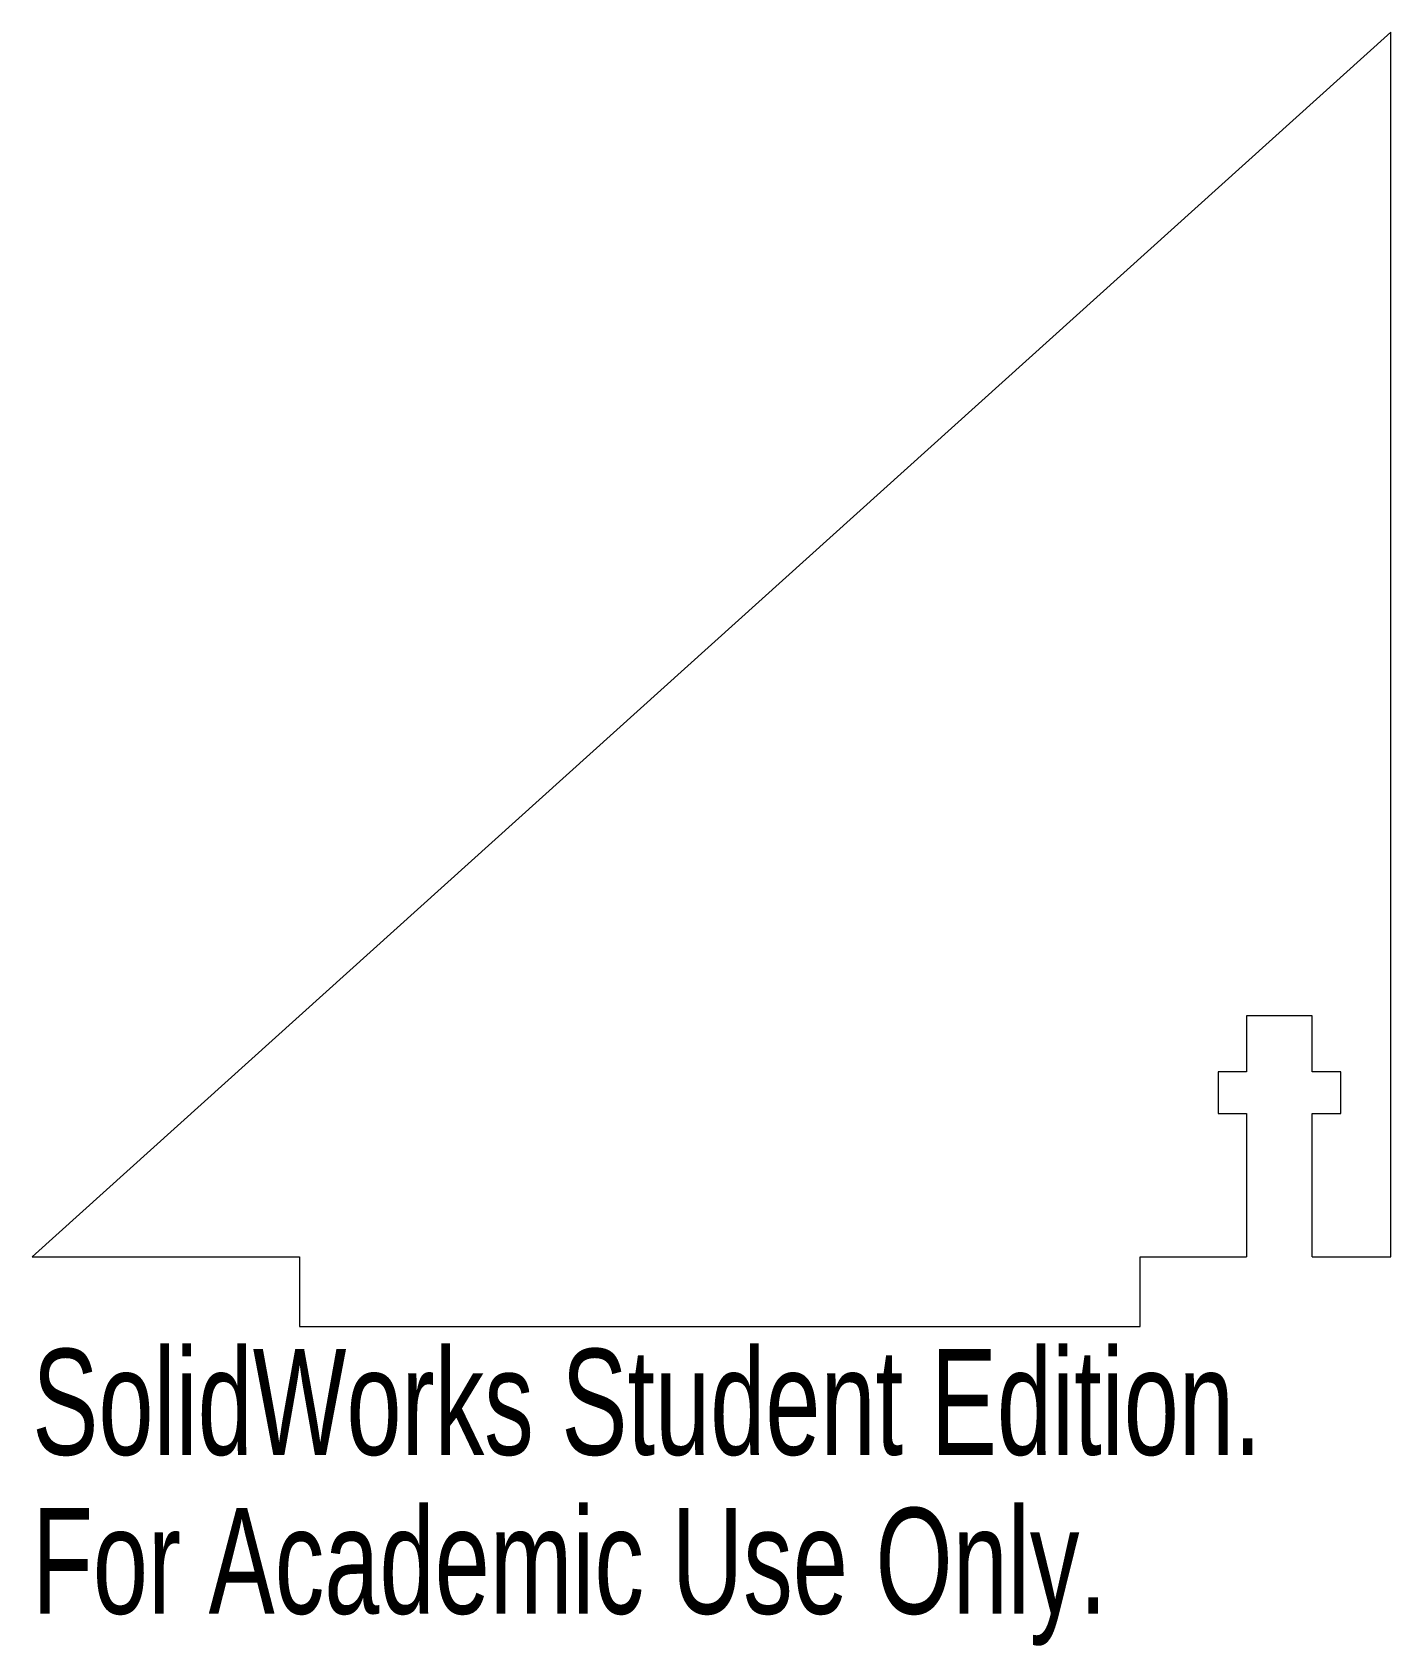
# Model space of a CAD drawing. Header units: inches. Extents: x -2.44 to 0, y -0.7 to 2.2.
import ezdxf

# ---------------------------------------------------------------- set-up
doc = ezdxf.new("R2010")
doc.units = ezdxf.units.IN
doc.header["$MEASUREMENT"] = 0
doc.styles.add('SLDTEXTSTYLE0', font='TXT', dxfattribs={"width": 0.7})

msp = doc.modelspace()

# ---------------------------------------------------------------- linework, layer by layer
at = {"color": 7, "linetype": 'Continuous', "lineweight": 15}
for p, q in [((0, 2.2), (-2.44, 0)), ((0, 0), (0, 2.2)), ((-0.1409, 0.4331), (-0.2591, 0.4331)), ((-0.2591, 0.4331), (-0.2591, 0.3327)), ((-0.1409, 0.3327), (-0.1409, 0.4331)), ((-0.2591, 0.3327), (-0.3102, 0.3327)), ((-0.3102, 0.3327), (-0.3102, 0.2579)), ((-0.0898, 0.3327), (-0.1409, 0.3327)), ((-0.0898, 0.2579), (-0.0898, 0.3327)), ((-0.3102, 0.2579), (-0.2591, 0.2579)), ((-0.2591, 0.2579), (-0.2591, 0)), ((-0.1409, 0.2579), (-0.0898, 0.2579)), ((-0.1409, 0), (-0.1409, 0.2579)), ((-2.44, 0), (-1.96, 0)), ((-1.96, 0), (-1.96, -0.125)), ((-0.45, -0.125), (-0.45, 0)), ((-0.45, 0), (-0.2591, 0)), ((-0.1409, 0), (0, 0)), ((-1.96, -0.125), (-0.45, -0.125))]:
    msp.add_line(p, q, dxfattribs=at)

# ---------------------------------------------------------------- texts
at = {"color": 7, "linetype": 'Continuous', "char_height": 0.1903, "attachment_point": 1, "style": 'SLDTEXTSTYLE0'}
for s, insert in [('SolidWorks Student Edition.', (-2.44, -0.1651)), ('For Academic Use Only.', (-2.44, -0.4506))]:
    msp.add_mtext(s, dxfattribs=dict(at, insert=insert))

doc.saveas('drawing.dxf')
